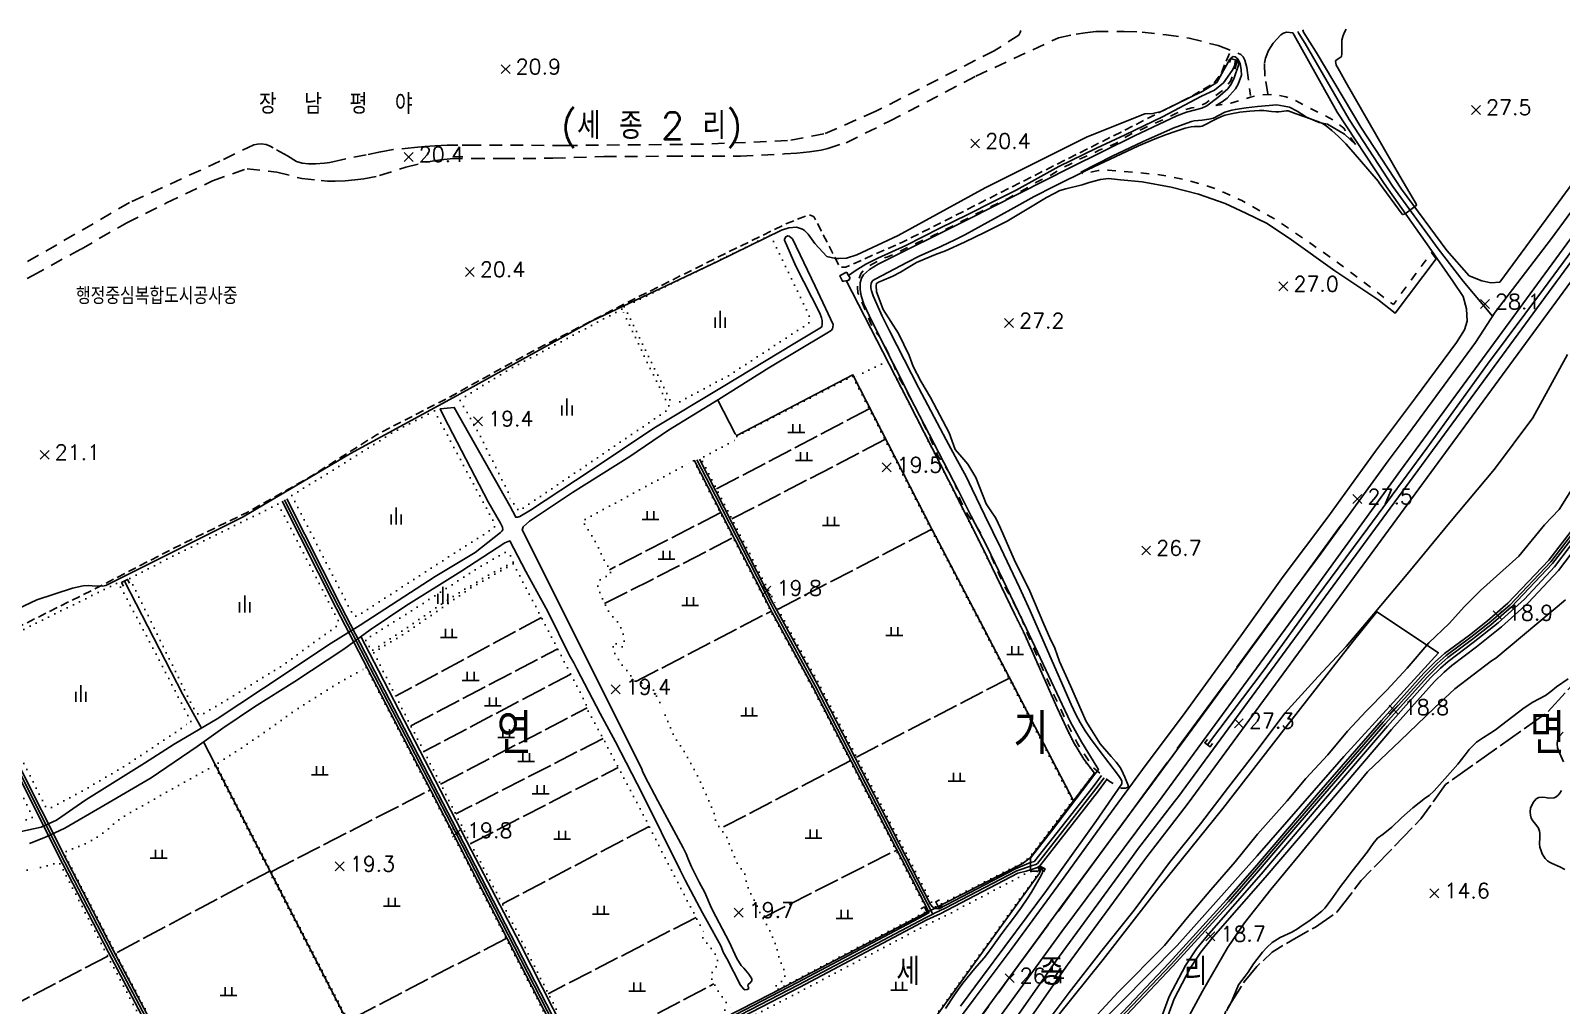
# Model space of a CAD drawing. Header units: millimetres. Extents: x 224638 to 227100, y 430787 to 433573.
# Drawn here: x 225148 to 226058, y 432448 to 433027 of the extents above; entities that cross this region are included whole.
import ezdxf

# ---------------------------------------------------------------- set-up
doc = ezdxf.new("R2010")
doc.units = ezdxf.units.MM
for name, pattern in [('15M2P5', [17.5, 15, -2.5]), ('50M10', [60, 50, -10]), ('5M2P5', [7.5, 5, -2.5]), ('5M5', [10, 5, -5]), ('7P5M5', [12.5, 7.5, -5]), ('AM4', [4, 0, -4])]:
    doc.linetypes.add(name, pattern=pattern)
for name, color, linetype in [('A0013110', 1, 'Continuous'), ('A0013113', 1, 'Continuous'), ('A0013118', 1, 'Continuous'), ('A0013140', 1, '7P5M5'), ('A0023210', 7, 'Continuous'), ('A0023213', 7, 'Continuous'), ('A0033327', 32, 'Continuous'), ('C0052211', 1, 'Continuous'), ('C0052212', 1, 'Continuous'), ('C0052213', 1, 'Continuous'), ('C0052214', 1, '15M2P5'), ('C0076116', 7, 'Continuous'), ('C0523121', 1, '50M10'), ('D0015112', 3, '15M2P5'), ('D0015211', 5, 'Continuous'), ('D0015212', 3, 'Continuous'), ('D0025111', 3, 'AM4'), ('D0025115', 7, '5M2P5'), ('E0022112', 5, 'Continuous'), ('E0032111', 5, 'Continuous'), ('E0052114', 5, 'Continuous'), ('F0017111', 30, 'Continuous'), ('F0017114', 7, 'Continuous'), ('F0017121', 30, 'Continuous'), ('F0027132', 7, 'Continuous'), ('F0027217', 7, 'Continuous'), ('F0037222', 7, 'Continuous'), ('F0037223', 7, '5M5'), ('H0049152', 7, 'Continuous'), ('H0049224', 7, 'Continuous'), ('H0049225', 7, 'Continuous'), ('H0049231', 7, 'Continuous')]:
    doc.layers.add(name, color=color, linetype=linetype)
doc.styles.add('HIST', font='romans.shx', dxfattribs={"bigfont": 'ngsw.shx'})
doc.styles.add('ngsw', font='romans.shx', dxfattribs={"bigfont": 'ngsw.shx'})

# ---------------------------------------------------------------- blocks, each defined once
blk = doc.blocks.new('D0015211')
at = {"layer": 'D0015211'}
for points in [[(-2, -2.5), (-2, 2.5)], [(2, -2.5), (2, 2.5)], [(-5, -2.5), (5, -2.5)]]:
    blk.add_lwpolyline(points, dxfattribs=at)
blk = doc.blocks.new('D0015212')
at = {"layer": 'D0015212'}
for p, q in [((-3.077, -4.058), (-3.077, 1.942)), ((-0.077, -4.058), (-0.077, 5.942)), ((2.923, -4.058), (2.923, 1.942))]:
    blk.add_line(p, q, dxfattribs=at)
blk = doc.blocks.new('F0027217')
at = {"layer": 'F0027217'}
for p, q in [((-2.652, 2.652), (2.652, -2.652)), ((-2.652, -2.652), (2.652, 2.652))]:
    blk.add_line(p, q, dxfattribs=at)

msp = doc.modelspace()

# ---------------------------------------------------------------- linework, layer by layer
at = {"layer": 'A0013110', "flags": 128}
for points in [[(225898.342, 433026.054), (225899.1, 433024.63), (225924.72, 432978.92), (225952.55, 432936.41), (225979.4, 432898.69), (225993.45, 432878.37), (225999.54, 432869.33), (226001.56, 432862.03), (226001.91, 432854.73), (226000.36, 432849.48)], [(225904.291, 433027.739), (225904.655, 433026.454), (225912.201, 433014.54), (225938.694, 432970.035), (225962.938, 432933.137), (225989.911, 432896.586), (226003.197, 432881.628), (226010.681, 432878.584), (226016.074, 432877.504), (226021.277, 432877.741)], [(225542.325, 432771.926), (225586.62, 432685.48), (225588.7, 432681.49), (225612.89, 432637.27), (225681.89, 432503.17), (225679.08, 432501.34), (225603.65, 432461.52), (225482.95, 432399.02), (225479.19, 432400.49), (225401.54, 432551.57), (225332.04, 432685.46), (225299.892, 432749.047)], [(225545.366, 432772.568), (225589.29, 432686.86), (225591.35, 432682.9), (225615.54, 432638.68), (225682.86, 432507.85), (225684.06, 432506.47), (225685.33, 432505.55), (225687.8, 432505.4), (225733.3, 432529.17), (225741.236, 432532.464), (225742.167, 432532.786), (225744.539, 432533.52), (225744.909, 432533.793), (225779.476, 432577.916), (225784.509, 432584.592)], [(225297.205, 432747.73), (225329.37, 432684.09), (225398.87, 432550.2), (225477.93, 432396.37), (225474.02, 432394.23), (225399.92, 432356.3), (225293.41, 432301.08), (225289.85, 432304.59), (225196.65, 432480.79), (225169.3, 432533.61), (225108.549, 432654.219)], [(225106.059, 432652.48), (225166.63, 432532.25), (225193.99, 432479.4), (225287.41, 432302.78), (225286.88, 432299.19), (225283.96, 432296.19), (225101.59, 432201.69), (225087.02, 432194.45), (225012.07, 432338.36), (224963.84, 432431.82), (224928.49, 432501.36), (224900.82, 432554.08), (224896.65, 432562.03), (224895.53, 432564.18), (224910.02, 432571.88), (224913.89, 432573.59), (224961.487, 432598.083)], [(225549.33, 432266.03), (225486.27, 432387.34), (225484.63, 432390.81), (225484.24, 432393.44), (225485.07, 432396.74), (225605.04, 432458.86), (225680.6, 432498.75), (225688.45, 432502.35), (225734.75, 432526.54), (225739.589, 432527.662), (225743.413, 432528.984), (225746.368, 432529.899), (225747.721, 432530.897), (225782.644, 432575.474), (225787.536, 432581.959)]]:
    msp.add_lwpolyline(points, dxfattribs=at)
at = {"layer": 'A0013113', "flags": 128}
for points in [[(226021.277, 432877.741), (226036.798, 432898.781), (226065.362, 432937.629), (226104.169, 432990.544), (226174.159, 433085.167), (226275.93, 433232.68), (226337.29, 433331.02), (226363.049, 433374.465)], [(225148.09, 431995.77), (225194.07, 432006.3), (225229.63, 432016.75), (225273.39, 432032.44), (225306.68, 432046.75), (225375, 432081.03), (225405.39, 432099.24), (225464.75, 432139.84), (225522.61, 432191.28), (225559.37, 432228.91), (225611.71, 432290.42), (225661.93, 432356.21), (225708.1, 432419.42), (225760.81, 432491.8), (225820.5, 432571.87), (225866.73, 432635), (225908.06, 432690.9), (225962.39, 432765.95), (226018.28, 432841.94), (226116.75, 432976.21)], [(226000.36, 432849.48), (225995.54, 432842), (225971.28, 432809.03), (225947.45, 432777.4), (225919.03, 432738.06), (225892.51, 432702.86), (225867.4, 432667.68), (225834.15, 432622.11), (225808.91, 432588.23), (225786.06, 432557.09), (225760.59, 432521.99), (225730.76, 432481.11), (225709.42, 432452.57), (225684.6, 432419.53)]]:
    msp.add_lwpolyline(points, dxfattribs=at)
at = {"layer": 'A0013118', "flags": 128}
for points in [[(225575.169, 432228.097), (225612.044, 432278.31), (225613.976, 432280.885), (225616.562, 432284.168), (225637.384, 432309.746), (225639.772, 432312.779), (225642.1, 432315.861), (225733.22, 432439.94), (225735.466, 432443.09), (225757.249, 432474.327), (225802.862, 432536.46), (225805.963, 432540.584), (225827.981, 432569.048), (225830.305, 432572.141), (226135.128, 432987.222)], [(225741.326, 432439.256), (225761.78, 432468.616), (225764.247, 432472.052), (225809.694, 432533.924), (225811.509, 432536.313), (225833.535, 432564.788), (225836.082, 432568.18), (226115.403, 432948.536)], [(226067.781, 432735.025), (226050.504, 432712.488), (226026.189, 432686.948), (226014.019, 432676.453), (226003.25, 432667.942), (225988.514, 432657.015), (225982.993, 432652.214), (225976.184, 432645.397), (225950.95, 432617.311), (225912.393, 432572.909), (225890.481, 432547.396), (225875.595, 432529.853), (225858.889, 432510.712), (225824.713, 432473.322), (225790.205, 432436.85)], [(226070.257, 432733.324), (226052.787, 432710.535), (226028.26, 432684.773), (226015.929, 432674.139), (226005.074, 432665.559), (225990.394, 432654.675), (225985.041, 432650.019), (225978.362, 432643.333), (225953.199, 432615.325), (225914.663, 432570.948), (225892.763, 432545.448), (225877.869, 432527.896), (225861.126, 432508.714), (225826.91, 432471.279), (225792.399, 432434.803)], [(225817.834, 432434.437), (225824.732, 432453.179), (225834.457, 432471.742), (225841.017, 432481.516), (225848.471, 432490.692), (225879.336, 432526.003), (225916.602, 432569.589), (225954.481, 432613.963), (225980.236, 432642.595), (225986.156, 432648.432), (225990.719, 432652.43), (226005.549, 432663.572), (226020.318, 432675.394), (226035.965, 432689.495), (226053.833, 432708.596), (226072.546, 432733.107)], [(225820.878, 432433.444), (225827.663, 432451.878), (225837.211, 432470.103), (225843.593, 432479.612), (225850.918, 432488.63), (225881.757, 432523.91), (225919.035, 432567.51), (225956.888, 432611.854), (225982.551, 432640.384), (225988.336, 432646.087), (225992.737, 432649.944), (226007.51, 432661.043), (226022.391, 432672.954), (226038.209, 432687.209), (226056.279, 432706.527), (226075.168, 432731.268)]]:
    msp.add_lwpolyline(points, dxfattribs=at)
at = {"layer": 'A0013140'}
for points in [[(225736.444, 433027.416), (225736.124, 433026.217), (225735.354, 433024.574), (225720.675, 433015.371), (225649.955, 432979.18), (225619.355, 432965.904), (225597.749, 432961.918), (225547.773, 432959.84), (225465.534, 432959.041), (225411.826, 432959.325), (225401.649, 432959.294), (225395.336, 432959.168), (225387.91, 432958.924), (225382.032, 432958.471), (225375.893, 432957.871), (225363.169, 432956.621), (225355.754, 432955.258), (225347.237, 432953.536), (225332.482, 432950.531), (225325.461, 432948.995), (225322.384, 432948.497), (225316.978, 432948.2), (225312.857, 432948.135), (225309.037, 432948.56), (225305.813, 432949.53), (225300.398, 432952.85), (225291.759, 432957.74), (225290.066, 432958.715), (225287.671, 432959.652), (225284.782, 432960.029), (225282.602, 432959.912), (225280.286, 432959.526), (225260.144, 432949.667), (225206.385, 432925.075), (225114.543, 432871.967)], [(225123.705, 432868.045), (225148.889, 432881.831), (225177.635, 432897.507), (225204.803, 432913.158), (225228.478, 432924.882), (225255.855, 432938.092), (225276.397, 432945.263), (225294.08, 432943.264), (225308.906, 432939.386), (225320.386, 432938.151), (225324.195, 432937.891), (225328.646, 432937.794), (225334.622, 432938.084), (225340.472, 432938.539), (225345.845, 432939.153), (225355.093, 432941.122), (225370.725, 432946.26), (225383.961, 432949.434), (225391.601, 432950.498), (225397.042, 432951.057), (225410.239, 432951.369), (225427.977, 432951.317), (225458.24, 432951.462), (225488.567, 432952.432), (225527.903, 432952.661), (225569.757, 432952.62), (225595.95, 432954.019), (225603.341, 432954.53), (225610.722, 432955.259), (225617.737, 432956.347), (225621.775, 432957.356), (225632.711, 432960.726), (225658.327, 432973.456), (225709.682, 433000.156), (225758.934, 433023.118), (225769.418, 433025.302), (225774.743, 433026.023), (225781.01, 433026.804), (225797.923, 433026.744), (225808.569, 433026.5), (225822.935, 433024.836), (225836.658, 433022.851), (225853.927, 433018.408), (225867.412, 433013.201), (225868.726, 433011.786), (225869.768, 433009.834), (225870.922, 433005.31), (225873.12, 432988.711)], [(225883.468, 432989.685), (225881.565, 433000.159), (225881.321, 433007.994), (225882.075, 433011.003), (225883.858, 433015.488), (225886.659, 433019.858), (225891.095, 433024.813), (225892.77, 433025.903), (225894.519, 433026.4), (225898.341, 433026.054)]]:
    msp.add_lwpolyline(points, dxfattribs=at)
at = {"layer": 'A0023210', "flags": 128}
for points in [[(225901.316, 433026.897), (225901.877, 433025.542), (225905.65, 433019.585), (225931.707, 432974.478), (225957.744, 432934.774), (225984.655, 432897.638), (225999.564, 432878.398), (226017.055, 432857.693)], [(225684.077, 432502.203), (225614.215, 432637.975), (225590.025, 432682.195), (225587.955, 432686.17), (225554.822, 432750.828), (225543.846, 432772.247)], [(225298.528, 432748.364), (225306.318, 432732.811), (225316.488, 432713.203), (225323.177, 432699.595), (225330.705, 432684.775), (225400.205, 432550.885), (225478.191, 432399.148), (225480.17, 432395.836), (225483.84, 432388.97), (225484.925, 432386.675), (225548.235, 432264.885)], [(225107.302, 432653.348), (225167.965, 432532.93), (225195.32, 432480.095), (225289.145, 432302.711), (225291.169, 432298.25), (225291.175, 432298.236), (225294.98, 432290.02), (225340.245, 432200.75), (225376.81, 432129.64), (225385.621, 432114.123), (225401.016, 432088.245), (225421.019, 432054.295)], [(225786.023, 432583.276), (225781.06, 432576.695), (225746.315, 432532.345), (225745.453, 432531.71), (225742.79, 432530.885), (225734.025, 432527.855), (225691.444, 432505.683), (225685.17, 432502.76), (225684.077, 432502.203), (225679.84, 432500.045), (225604.345, 432460.19), (225484.01, 432397.88), (225480.17, 432395.836), (225476.675, 432393.975), (225474.72, 432392.905), (225400.605, 432354.965), (225291.169, 432298.25), (225103.4, 432200.94)]]:
    msp.add_lwpolyline(points, dxfattribs=at)
at = {"layer": 'A0023213', "flags": 128}
msp.add_lwpolyline([(225708.76, 432435.99), (225745.78, 432486.46), (225760.7, 432506.9), (225803.28, 432564.48), (225814.71, 432580.05), (225850.44, 432628.56), (225900.28, 432696.88), (225913.54, 432714.48), (225954.92, 432771.67), (225966.83, 432787.49), (226006.91, 432841.97), (226018.57, 432860.04), (226052.16, 432903.68), (226108.09, 432979.84)], dxfattribs=at)
at = {"layer": 'A0033327', "flags": 128}
msp.add_lwpolyline([(226069.019, 432734.175), (226051.646, 432711.512), (226027.225, 432685.861), (226014.974, 432675.296), (226004.162, 432666.75), (225989.454, 432655.845), (225984.017, 432651.117), (225977.273, 432644.365), (225952.074, 432616.318), (225913.528, 432571.928), (225891.622, 432546.422), (225876.732, 432528.874), (225860.007, 432509.713), (225825.812, 432472.3), (225791.302, 432435.827)], dxfattribs=at)
at = {"layer": 'C0052211', "flags": 128}
msp.add_lwpolyline([(225948.287, 432681.843), (225934.225, 432664.461), (225894.354, 432613.495), (225856.73, 432564.93), (225818.546, 432517.883), (225785.438, 432475.314), (225748.987, 432429.755)], dxfattribs=at)
at = {"layer": 'C0052212', "flags": 128}
msp.add_lwpolyline([(225948.287, 432681.843), (225984.836, 432657.501), (225960.125, 432630.392), (225928.63, 432595.961), (225877.014, 432536.8), (225829.419, 432483.472), (225779.091, 432432.646), (225765.508, 432418.125), (225748.987, 432429.755)], dxfattribs=at)
at = {"layer": 'C0052213', "flags": 128}
msp.add_lwpolyline([(226060.386, 432689.078), (226019.073, 432654.305), (226016.38, 432652.782), (225994.54, 432636.043), (225982.577, 432624.761), (225962.158, 432605.122), (225942.751, 432586.818), (225902.266, 432537.416), (225885.139, 432516.902), (225869.616, 432497.102), (225859.357, 432482.221), (225844.517, 432456.389), (225831.365, 432432.322), (225818.406, 432401.464), (225808.532, 432366.024), (225794.275, 432338.304)], dxfattribs=at)
at = {"layer": 'C0052214', "flags": 128}
msp.add_lwpolyline([(226623.789, 433541.27), (226653.603, 433526.024), (226652.367, 433523.451), (226639.114, 433517.822), (226641.94, 433516.887), (226641.024, 433516.531), (226640.866, 433515.614), (226641.352, 433514.757), (226648.698, 433508.021), (226632.769, 433479.22), (226622.598, 433462.619), (226603.561, 433427.055), (226594.163, 433411.125), (226583.682, 433397.742), (226552.997, 433371.933), (226524.75, 433331.846), (226495.867, 433246.222), (226464.231, 433184.115), (226451.802, 433134.43), (226438.809, 433066.113), (226386.74, 432988.969), (226348.325, 432858.545), (226316.363, 432801.335), (226314.45, 432800.606), (226312.867, 432800.073), (226311.266, 432799.594), (226309.651, 432799.17), (226308.022, 432798.8), (226306.382, 432798.485), (226304.732, 432798.226), (226303.074, 432798.022), (226301.41, 432797.874), (226299.742, 432797.783), (226298.072, 432797.747), (226296.402, 432797.768), (226294.733, 432797.845), (226293.068, 432797.979), (226291.409, 432798.168), (226289.757, 432798.413), (226288.114, 432798.714), (226286.482, 432799.07), (226284.862, 432799.48), (226274.571, 432802.522), (226265.812, 432804.845), (226256.989, 432806.911), (226248.109, 432808.72), (226245.529, 432809.423), (226242.926, 432810.036), (226240.303, 432810.557), (226237.664, 432810.987), (226235.011, 432811.325), (226232.349, 432811.571), (226229.679, 432811.723), (226227.005, 432811.783), (226224.331, 432811.749), (226221.66, 432811.622), (226218.995, 432811.402), (226216.339, 432811.09), (226213.696, 432810.685), (226211.068, 432810.188), (226208.459, 432809.601), (226205.873, 432808.922), (226203.311, 432808.155), (226200.778, 432807.298), (226198.276, 432806.354), (226195.809, 432805.323), (226193.379, 432804.207), (226190.989, 432803.007), (226188.642, 432801.724), (226186.342, 432800.36), (226184.09, 432798.918), (226181.891, 432797.397), (226179.745, 432795.801), (226177.656, 432794.131), (226175.627, 432792.39), (226173.659, 432790.579), (226171.756, 432788.7), (226169.919, 432786.757), (226168.152, 432784.75), (226166.455, 432782.684), (226164.831, 432780.559), (226163.282, 432778.379), (226161.81, 432776.147), (226160.416, 432773.864), (226141.802, 432737.907), (226120.165, 432704.169), (226118.863, 432701.716), (226117.647, 432699.219), (226116.518, 432696.682), (226115.476, 432694.108), (226114.523, 432691.499), (226113.661, 432688.859), (226112.381, 432684.461), (226111.816, 432682.748), (226111.196, 432681.054), (226110.521, 432679.381), (226109.792, 432677.732), (226109.009, 432676.107), (226108.174, 432674.508), (226107.287, 432672.937), (226106.349, 432671.397), (226105.362, 432669.887), (226104.326, 432668.411), (226103.243, 432666.969), (226102.326, 432665.947), (226101.377, 432664.955), (226100.396, 432663.996), (226099.383, 432663.069), (226098.341, 432662.176), (226097.27, 432661.318), (226096.172, 432660.495), (226095.047, 432659.709), (226093.896, 432658.96), (226092.722, 432658.25), (226091.525, 432657.578), (226090.307, 432656.946), (226089.068, 432656.355), (226087.811, 432655.804), (226085.231, 432654.461), (226082.698, 432653.032), (226080.214, 432651.52), (226077.781, 432649.925), (226075.403, 432648.251), (226073.082, 432646.498), (226070.82, 432644.67), (226068.621, 432642.766), (226049.569, 432622.128), (225988.987, 432579.206), (225974.455, 432558.794), (225938.991, 432522.128), (225924.49, 432503.281), (225911.737, 432494.501), (225900.205, 432488.185), (225885.916, 432479.62), (225876.8, 432470.978), (225869.349, 432462.038), (225858.622, 432444.885), (225849.768, 432420.627), (225844.398, 432401.089), (225840.494, 432369.848), (225831.77, 432349.825), (225819.017, 432328.199), (225794.275, 432338.304)], dxfattribs=at)
at = {"layer": 'C0076116', "flags": 128}
for points in [[(225860.583, 433008.4), (225861.318, 433010.79), (225865.141, 433009.614), (225864.406, 433007.224)], [(225202.811, 432697.057), (225201.673, 432699.283), (225205.235, 432701.104), (225206.373, 432698.878)], [(225850.571, 432603.569), (225849.032, 432601.6), (225845.88, 432604.063), (225847.42, 432606.033)], [(225750.058, 432527.307), (225750.985, 432529.079), (225747.884, 432530.702), (225746.957, 432528.929)], [(225676.934, 432505.368), (225679.185, 432506.457), (225680.927, 432502.857), (225678.677, 432501.768)], [(225688.159, 432510.71), (225685.923, 432509.592), (225687.711, 432506.014), (225689.947, 432507.131)]]:
    msp.add_lwpolyline(points, dxfattribs=at)
at = {"layer": 'C0523121', "flags": 128}
msp.add_lwpolyline([(224642.001, 432012.885), (224668.946, 432008.489), (224700.17, 432006.09), (224738.46, 432002.95), (224795.67, 431998.89), (224840.44, 431995.45), (224885.29, 431992.72), (224919.19, 431990.82), (224954.85, 431989.51), (224993.99, 431989.61), (225022.93, 431990.09), (225049.28, 431991.59), (225076.35, 431993.96), (225116.44, 431999.3), (225159.92, 432007.45), (225194.35, 432015.8), (225227.32, 432025.61), (225255.76, 432035.49), (225284.8, 432046.82), (225315.3, 432060.4), (225350.6, 432078.26), (225388.49, 432099.65), (225420.21, 432119.87), (225447.82, 432139.95), (225472.3, 432159.16), (225493.96, 432177.19), (225523.5, 432205.16), (225551.9, 432234.65), (225565.51, 432249.82), (225576.85, 432262.79), (225609.89, 432302.8), (225641.2, 432344.39), (225684.55, 432402.53), (225728.05, 432462.17), (225769.67, 432518.76), (225815.98, 432582.05), (225856.2, 432636.93), (225893.97, 432688.34), (225927.08, 432733.67)], dxfattribs=at)
at = {"layer": 'D0015112', "flags": 128}
for points in [[(225646.359, 432802.503), (225555.539, 432754.904)], [(225564.676, 432737.069), (225655.723, 432784.225)], [(225557.778, 432740.675), (225491.963, 432706.918)], [(225683.13, 432730.73), (225592.168, 432683.489)], [(225488.986, 432686.816), (225516.563, 432700.708), (225565.318, 432725.961)], [(225451.364, 432678.511), (225364.674, 432631.761)], [(225507.488, 432640.375), (225587.785, 432682.163)], [(225373.668, 432614.156), (225461.072, 432659.797)], [(225468.809, 432644.81), (225381.507, 432598.877)], [(225729.4, 432642.3), (225638.86, 432595.54)], [(225391.464, 432579.461), (225478.634, 432624.834)], [(225488.053, 432606.555), (225400.436, 432561.729)], [(225409.367, 432544.08), (225497.115, 432589.355)], [(225634.997, 432593.218), (225557.792, 432553.044)], [(225290.701, 432527.43), (225385.01, 432575.82)], [(225515.496, 432554.269), (225428.162, 432508.323)], [(225583.006, 432500.057), (225662.327, 432540.1)], [(225289.521, 432527.551), (225198.169, 432478.98)], [(225543.365, 432500.197), (225455.481, 432454.907)], [(225430.424, 432487.714), (225336.426, 432438.858)], [(225193.428, 432477.249), (225102.59, 432429.8)], [(225473.901, 432418.798), (225553.996, 432460.791)]]:
    msp.add_lwpolyline(points, dxfattribs=at)
at = {"layer": 'D0025111', "flags": 128}
for points in [[(225500.683, 432863.117), (225529.146, 432805.074), (225530.051, 432804.742), (225562.885, 432822.357), (225610.022, 432853.17), (225610.85, 432854.239), (225611.213, 432855.606), (225611.076, 432856.614), (225607.645, 432864.267), (225597.084, 432886.097), (225587.919, 432905.095), (225587.339, 432905.616)], [(225499.229, 432861.704), (225432.507, 432826.166), (225402.944, 432807.863), (225413.618, 432789.021), (225432.883, 432750.426), (225432.654, 432749.296), (225438.018, 432741.823), (225475.146, 432766.94), (225526.944, 432802.183), (225527.141, 432803.249), (225527.104, 432804.375), (225515.778, 432827.127)], [(225637.411, 432821.297), (225683.669, 432731.006), (225712.499, 432676.136), (225767.778, 432569.663), (225780.102, 432585.907), (225773.912, 432594.252), (225767.738, 432604.351), (225763.543, 432612.824), (225758.107, 432624.698), (225738.42, 432669.145), (225732.865, 432680.327), (225713.745, 432719.669), (225693.499, 432759.733), (225669.06, 432807.866), (225657.217, 432830.872)], [(225387.716, 432801.328), (225422.973, 432735.436), (225423.582, 432732.519), (225423.384, 432731.852), (225402.126, 432718.351), (225342.133, 432679.517), (225341.024, 432679.211), (225339.761, 432679.208), (225302.902, 432751.021), (225327.819, 432766.312), (225362.739, 432788.35)], [(225206.564, 432701.676), (225245.26, 432623.036), (225246.66, 432621.381), (225248.063, 432620.545), (225249.246, 432620.614), (225270.117, 432633.01), (225297.488, 432650.102), (225329.904, 432673.597), (225330.899, 432675.873), (225317.696, 432701.663), (225294.791, 432745.873), (225270.052, 432733.649), (225231.178, 432714.471)], [(225434.629, 432711.437), (225432.596, 432716.097), (225431.525, 432716.827), (225430.222, 432717.159), (225429.224, 432717.057), (225410.452, 432705.837), (225373.638, 432682.146), (225346.719, 432665.246), (225350.302, 432658.54), (225368.769, 432670.627), (225397.273, 432690.031), (225418.757, 432703.13)], [(225434.654, 432710.415), (225435.325, 432709.305), (225451.364, 432678.511), (225456.679, 432668.307), (225461.072, 432659.797), (225468.809, 432644.81), (225477.516, 432627.943), (225478.489, 432625.375), (225478.634, 432624.834), (225479.088, 432623.142), (225485.595, 432611.22), (225488.053, 432606.555), (225497.115, 432589.355), (225512.771, 432559.64), (225515.496, 432554.269), (225525.595, 432534.361), (225538.609, 432509.304), (225543.365, 432500.197), (225547.695, 432491.907), (225547.955, 432490.744), (225547.363, 432488.983), (225547.269, 432487.822), (225548.111, 432486.041), (225549.966, 432484.692), (225553.406, 432480.277), (225555.248, 432477.466), (225556.286, 432474.261), (225556.213, 432472.341), (225555.401, 432470.799), (225553.263, 432468.516), (225552.711, 432467.076), (225552.487, 432465.342), (225552.68, 432463.032), (225553.996, 432460.791), (225556.766, 432456.074), (225561.509, 432449.358), (225563.113, 432448.681), (225563.689, 432448.112), (225563.871, 432446.927), (225563.423, 432446.229), (225562.459, 432445.883), (225560.189, 432444.93), (225559.719, 432444.236), (225559.611, 432443.197), (225559.827, 432442.261), (225559.892, 432440.989), (225484.974, 432402.8), (225482.993, 432402.824), (225482.387, 432402.863), (225481.973, 432403.162), (225473.901, 432418.798), (225465.004, 432436.03), (225455.481, 432454.907), (225437.219, 432491.108), (225428.162, 432508.323), (225409.826, 432543.172), (225409.367, 432544.08), (225400.436, 432561.729), (225391.464, 432579.461), (225391.2, 432579.983), (225381.507, 432598.877), (225373.668, 432614.156), (225366.368, 432628.386), (225364.674, 432631.761), (225351.648, 432657.715), (225371.619, 432669.917), (225408.181, 432695.35)], [(225242.897, 432616.661), (225224.305, 432652.675), (225199.751, 432699.243), (225148.44, 432673.897), (225111.765, 432654.97), (225156.752, 432565.55), (225158.177, 432565.324), (225159.798, 432565.427), (225179.149, 432575.765), (225204.978, 432591.054), (225231.368, 432608.574)], [(225004.702, 432604.845), (224990.164, 432600.242), (224989.238, 432599.275), (224989.278, 432598.114), (224996.802, 432591.701), (225012.214, 432579.939), (225032.253, 432568.198), (225050.818, 432561.424), (225067.234, 432557.903), (225081.545, 432557.608), (225094.185, 432557.378), (225117.808, 432557.347), (225133.353, 432557.327), (225139.232, 432557.444), (225143.333, 432557.853), (225146.306, 432558.505), (225148.546, 432559.534), (225148.444, 432560.526), (225138.884, 432580.627), (225103.405, 432651.032), (225031.971, 432616.023)], [(225257.059, 432590.568), (225206.364, 432562.321), (225197.861, 432556.698), (225193.878, 432552.862), (225185.586, 432546.751), (225176.682, 432542.414), (225167.158, 432538.966), (225169.74, 432533.84), (225197.09, 432481.02), (225198.169, 432478.98), (225244.8, 432390.84), (225290.26, 432304.89), (225292.01, 432303.16), (225352.28, 432334.57), (225381.59, 432349.65), (225336.3, 432436.93), (225335.418, 432438.639), (225289.521, 432527.551), (225287.57, 432531.33)], [(225102.59, 432429.8), (225121.36, 432393.89), (225148.511, 432341.25), (225194.39, 432252.3), (225286.69, 432300.39), (225286.79, 432300.75), (225240.088, 432389.039), (225193.428, 432477.249), (225192.66, 432478.7), (225165.29, 432531.57), (225164.603, 432532.877), (225149.464, 432528.872), (225130.222, 432526.418), (225100.655, 432524.305), (225072.935, 432523.783), (225053.542, 432523.791), (225056.87, 432517.27)], [(225491.439, 432397.226), (225577.744, 432441.915), (225606.2, 432456.65), (225681.85, 432496.58), (225685.79, 432498.49), (225689.18, 432499.92), (225735.95, 432524.35), (225741.52, 432527.58), (225746.37, 432527.53), (225747.24, 432526.88), (225680.42, 432434.37), (225622.319, 432356.042), (225620.7, 432353.86), (225557.724, 432275.282), (225552.122, 432270.461), (225551.699, 432270.461), (225551.185, 432271.121), (225533.308, 432305.664), (225532.717, 432306.781), (225487.235, 432392.755), (225487.212, 432393.262), (225487.664, 432393.968)]]:
    msp.add_lwpolyline(points, close=True, dxfattribs=at)
for points in [[(225567.56, 432786.152), (225636.37, 432822), (225646.359, 432802.503), (225655.723, 432784.225), (225683.13, 432730.73), (225710.78, 432678.14), (225729.4, 432642.3), (225767.17, 432569.53), (225741.77, 432536.03), (225737.07, 432532.51), (225685.29, 432506.28), (225684.36, 432507.18), (225684.22, 432507.39), (225638.86, 432595.54), (225616.42, 432639.15), (225592.23, 432683.37), (225592.168, 432683.489), (225590.17, 432687.31), (225564.676, 432737.069), (225555.539, 432754.904), (225546.257, 432773.019), (225567.01, 432784.2), (225567.52, 432784.93), (225567.56, 432786.152)], [(225541.882, 432771.693), (225557.778, 432740.675), (225565.318, 432725.961), (225586.18, 432685.25), (225587.785, 432682.163), (225588.26, 432681.25), (225612.45, 432637.04), (225634.997, 432593.218), (225662.327, 432540.1), (225680.88, 432504.04), (225591.26, 432457.043), (225590.771, 432457.311), (225590.247, 432458.341), (225590.507, 432458.837), (225591.169, 432459.781), (225592.305, 432460.725), (225594.029, 432462.078), (225595.653, 432463.444), (225596.419, 432464.731), (225595.736, 432466.834), (225595.821, 432468.494), (225593.085, 432475.027), (225591.876, 432480.307), (225590.528, 432484.328), (225588.066, 432490.328), (225586.371, 432494.073), (225583.006, 432500.057), (225580.611, 432504.317), (225580.009, 432506.32), (225574.941, 432516.17), (225573.745, 432519.201), (225572.941, 432522.524), (225572.405, 432525.992), (225571.673, 432527.345), (225568.296, 432531.401), (225563.774, 432542.039), (225562.581, 432545.354), (225561.151, 432548.929), (225557.792, 432553.044), (225557.545, 432553.347), (225556.206, 432555.407), (225554.891, 432558.263), (225554.514, 432560.619), (225553.898, 432563.39), (225552.674, 432565.664), (225550.783, 432569.977), (225549.132, 432573.868), (225546.824, 432578.673), (225544.166, 432584.759), (225535.684, 432599.689), (225530.083, 432608.099), (225526.297, 432617.187), (225523.656, 432624.445), (225521.358, 432628.777), (225519.85, 432631.768), (225517.888, 432635.413), (225516.022, 432637.097), (225513.534, 432638.533), (225511.965, 432639.202), (225507.729, 432640.115), (225507.488, 432640.375), (225505.788, 432642.211), (225503.342, 432645.651), (225500.558, 432648.865), (225498.313, 432651.611), (225495.22, 432656.763), (225494.254, 432659.345), (225493.936, 432661.258), (225493.996, 432663.009), (225494.542, 432663.493), (225495.592, 432662.941), (225497.943, 432661.276), (225499.668, 432660.97), (225500.556, 432662.597), (225500.559, 432666.6), (225499.35, 432670.636), (225496.992, 432675.505), (225493.865, 432678.873), (225490.586, 432683.214), (225488.986, 432686.816), (225488.003, 432689.03), (225486.027, 432693.807), (225484.793, 432697.349), (225485.837, 432700.458), (225489.4, 432702.719), (225492.58, 432704.125), (225492.312, 432706.308), (225491.963, 432706.918), (225488.519, 432712.937), (225484.132, 432722.508), (225478.014, 432732.426), (225475.705, 432735.913), (225541.882, 432771.693)], [(225347.162, 432648.722), (225385.01, 432575.82), (225398.43, 432549.97), (225430.424, 432487.714), (225458.232, 432433.606), (225467.241, 432416.076), (225476.33, 432398.39), (225382.48, 432350.11), (225373.52, 432367.376), (225364.033, 432385.658), (225336.426, 432438.858), (225336.3, 432439.1), (225290.701, 432527.43), (225288.45, 432531.79), (225257.904, 432591.111), (225277.281, 432603.742), (225304.875, 432623.2), (225329.171, 432638.647), (225347.162, 432648.722)]]:
    msp.add_lwpolyline(points, dxfattribs=at)
at = {"layer": 'D0025115', "flags": 128}
msp.add_lwpolyline([(224926.136, 432689.906), (224930.359, 432689.853), (224932.595, 432689.324), (224934.246, 432688.151), (224949.832, 432673.017), (224965.619, 432653.854), (224989.106, 432618.759), (224989.242, 432617.729), (224989.244, 432617.329), (224970.523, 432606.908), (224970.022, 432606.393), (224970.224, 432605.463), (224970.694, 432604.369), (224972.772, 432603.844), (224975.276, 432604.352), (224986.767, 432608.842), (224991.048, 432606.502), (224993.129, 432605.88), (224994.751, 432605.919), (224997.775, 432606.197), (225011.827, 432612.109), (225056.539, 432631.252), (225089.421, 432647.354), (225131.401, 432668.393), (225188.596, 432696.955), (225238.045, 432722.359), (225275.909, 432740.68), (225313.88, 432762.11), (225353.249, 432787.084), (225397.12, 432809.688), (225442.912, 432835.062), (225501.737, 432865.376), (225557.139, 432893.041), (225596.367, 432912.224), (225609.847, 432917.701), (225611.126, 432917.704), (225612.72, 432917.067), (225613.65, 432916.503), (225628.683, 432886.996), (225629.824, 432886.739), (225631.394, 432886.643), (225632.334, 432886.714), (225666.544, 432901.783), (225722.74, 432930.206), (225796.118, 432967.068), (225837.745, 432988.177), (225851.218, 432995.949), (225855.841, 433002.087), (225858.269, 433008.432), (225861.287, 433015.566)], dxfattribs=at)
at = {"layer": 'E0022112', "flags": 128}
for points in [[(225634.049, 432881.822), (225637.938, 432884.458), (225644.372, 432888.482), (225651.453, 432892.155), (225668.029, 432899.676), (225688.36, 432910.003), (225704.903, 432918.011), (225720.156, 432925.833), (225733.709, 432932.511), (225746.585, 432939.596), (225759.037, 432946.587), (225781.493, 432957.408), (225798.581, 432965.293), (225820.684, 432976.024), (225843.861, 432988.317), (225851.729, 432991.864), (225856.982, 432996.23), (225862.256, 433003.538), (225863.494, 433006.262), (225864.193, 433009.905)], [(226079.626, 432917.496), (226047.313, 432873.639), (226014.121, 432829.017), (225977.865, 432779.191), (225942.933, 432731.562), (225912.171, 432690.095), (225881.744, 432648.26), (225847.456, 432602.831)], [(224717.488, 432033.469), (224761.37, 432031.27), (224769.27, 432032.85), (224779.68, 432037.55), (224906.82, 432103.61), (225081.99, 432193), (225193.29, 432251.16), (225352.51, 432334.13), (225474.95, 432397.13), (225587.94, 432454.73), (225680.02, 432503.05), (225737.34, 432532.08), (225742.12, 432535.68), (225780.227, 432585.906), (225773.995, 432594.308), (225767.826, 432604.399), (225763.633, 432612.867), (225758.198, 432624.739), (225738.511, 432669.188), (225732.955, 432680.371), (225713.835, 432719.713), (225693.588, 432759.778), (225669.149, 432807.912), (225632.703, 432878.711)], [(225767.76, 432569.48), (225712.41, 432676.09), (225683.58, 432730.96), (225636.59, 432822.68), (225567.58, 432786.73), (225566.68, 432787.65), (225556.309, 432807.776)], [(225203.454, 432700.193), (225238.165, 432632.769), (225249.215, 432612.729)], [(225551.731, 432267.205), (225514.276, 432338.893), (225486.621, 432391.608), (225471.442, 432420.054), (225438.711, 432484.482), (225409.704, 432540.107), (225354.484, 432646.997), (225344.003, 432667.19)], [(225250.421, 432604.559), (225288.01, 432531.56), (225336.74, 432437.16), (225386.87, 432340.56), (225466.97, 432184.46), (225467.9, 432183.2), (225469.91, 432184.83), (225515.17, 432225.99), (225553.43, 432269.12), (225621.1, 432353.56), (225680.82, 432434.08), (225747.68, 432526.61), (225748.862, 432530.19)]]:
    msp.add_lwpolyline(points, dxfattribs=at)
at = {"layer": 'E0032111', "flags": 128}
msp.add_lwpolyline([(225140.188, 432550.821), (225153.839, 432553.893), (225162.948, 432558.05), (225180.469, 432570.074), (225215.321, 432591.823), (225233.004, 432603.237), (225258.544, 432618.19), (225299.524, 432645.492), (225324.845, 432662.246), (225343.57, 432673.975), (225388.127, 432702.795), (225411.893, 432717.185), (225427.007, 432729.027), (225427.874, 432729.742), (225428.444, 432730.644), (225428.313, 432732.18), (225427.013, 432734.643), (225419.745, 432747.19), (225411.848, 432762.484), (225393.32, 432797.951), (225391.249, 432802.601), (225399.514, 432803.333), (225432.691, 432744.956), (225436.154, 432738.053), (225437.367, 432738.123), (225438.621, 432738.521), (225444.937, 432742.316), (225480.306, 432765.61), (225518.17, 432790.953), (225558.498, 432815.267), (225602.049, 432841.459), (225617.917, 432851.034), (225618.246, 432851.744), (225618.355, 432852.539), (225618.394, 432854.199), (225618.258, 432855.081), (225617.922, 432856.517), (225617.002, 432859.447), (225602.771, 432887.368), (225596.01, 432902.712), (225595.941, 432903.39), (225596.73, 432904.828), (225597.897, 432905.317), (225598.691, 432905.144), (225600.65, 432903.536), (225614.285, 432875.47), (225624.824, 432852.614), (225624.786, 432851.057), (225624.479, 432850.152), (225623.754, 432849.116), (225621.073, 432847.459), (225586.592, 432826.845), (225556.689, 432808.008), (225527.022, 432789.852), (225503.98, 432774.258), (225469.772, 432752.776), (225444.293, 432735.816), (225440.575, 432732.424), (225439.92, 432730.545), (225510.945, 432588.963), (225511.558, 432587.145), (225512.909, 432584.094), (225520.667, 432569.479), (225535.779, 432541.553), (225537.545, 432538.024), (225538.808, 432534.558), (225540.606, 432530.369), (225545.291, 432521.126), (225548.563, 432514.955), (225552.566, 432505.697), (225555.205, 432500.778), (225563.078, 432485.634), (225567.52, 432475.886), (225570.239, 432471.751), (225571.704, 432470.172), (225574.773, 432466.599), (225575.618, 432465.254), (225576.478, 432463.715), (225576.541, 432462.545), (225575.62, 432461.328), (225574.425, 432460.438), (225574.143, 432459.335), (225574.558, 432458.894), (225574.553, 432457.757), (225573.836, 432457.296), (225572.345, 432457.288), (225571.51, 432457.784), (225569.715, 432459.881), (225561.677, 432475.768), (225559.703, 432479.204), (225558.054, 432483.425), (225549.928, 432498.066), (225547.172, 432502.965), (225536.951, 432522.355), (225533.92, 432528.242), (225511.407, 432573.553), (225495.346, 432604.658), (225486.239, 432621.45), (225472.491, 432647.903), (225470.744, 432651.589), (225468.137, 432655.863), (225455.266, 432682.046), (225442.179, 432705.903), (225432.598, 432724.059), (225429.711, 432722.852), (225403.493, 432705.812), (225370.712, 432685.343), (225349.477, 432671.196), (225333.87, 432659.773), (225304.642, 432640.401), (225280.672, 432625.436), (225261.936, 432612.806), (225246.728, 432601.913), (225219.372, 432583.269), (225191.102, 432566.759), (225167.948, 432553.21), (225156.408, 432547.849), (225146.979, 432544.237)], dxfattribs=at)
at = {"layer": 'E0052114', "flags": 128}
msp.add_lwpolyline([(225634.053, 432881.822), (225633.059, 432883.487), (225632.515, 432883.641), (225629.045, 432881.793), (225628.929, 432881.506), (225630.41, 432878.402), (225631.101, 432878.397), (225633.517, 432878.87), (225634.467, 432879.232), (225634.876, 432880.207), (225634.749, 432880.628)], close=True, dxfattribs=at)
at = {"layer": 'F0017111', "flags": 128}
for points, elevation in [([(225779.758, 432439.949), (225794.33, 432455.816), (225821.854, 432483.565), (225835.469, 432500.008), (225849.571, 432516.623), (225863.964, 432533.187), (225877.346, 432549.724), (225894.905, 432569.605), (225905.99, 432582.74), (225919.083, 432596.853), (225930.821, 432610.992), (225941.847, 432622.845), (225954.257, 432635.35), (225966.301, 432648.469), (225979.153, 432663.399), (225991.295, 432674.978), (226000.407, 432685.024), (226009.966, 432694.541), (226032.61, 432714.933), (226047.889, 432733.621), (226056.73, 432742.606), (226069.364, 432762.899)], 20), ([(225858.906, 432444.663), (225861.568, 432449.624), (225863.191, 432453.427), (225865.957, 432460.266), (225869.951, 432465.282), (225871.773, 432467.709), (225874.9, 432472.693), (225880.221, 432479.487), (225882.734, 432482.33), (225885.931, 432485.284), (225890.677, 432488.256), (225897.767, 432491.472), (225901.068, 432493.517), (225903.764, 432495.451), (225907.791, 432498.049), (225910.982, 432500.385), (225915.429, 432503.989), (225917.252, 432505.783), (225921.136, 432510.681), (225926.623, 432518.524), (225929.345, 432522.233), (225933.476, 432527.642), (225942.464, 432538.999), (225945.991, 432544.246), (225948.561, 432547.315), (225951.927, 432549.666), (225957.079, 432553.817), (225962.817, 432559.418), (225969.575, 432565.341), (225977.205, 432571.31), (225979.327, 432572.667), (225982.313, 432575.534), (225993.461, 432587.914), (225996.365, 432591.311), (226000.794, 432596.917), (226003.081, 432600.058), (226007.461, 432604.375), (226011.647, 432607.251), (226015.486, 432609.457), (226018.866, 432611.822), (226022.434, 432614.492), (226032.448, 432622.292), (226034.992, 432624.168), (226040.581, 432627.978), (226048.535, 432632.171), (226051.791, 432634.543), (226055.17, 432637.345), (226062.017, 432642.06)], 15), ([(226059.181, 432592.676), (226056.889, 432597.965), (226055.737, 432600.994), (226055.554, 432603.384), (226055.627, 432605.134), (226056.203, 432606.725), (226056.931, 432607.901), (226059.066, 432610.423)], 15), ([(226059.961, 432528.647), (226057.073, 432530.278), (226052.401, 432532.303), (226050.879, 432533.038), (226049.644, 432533.909), (226048.375, 432535.238), (226047.442, 432536.433), (226046.587, 432537.949), (226045.874, 432539.836), (226045.215, 432541.981), (226044.971, 432543.927), (226045.171, 432547.787), (226045.145, 432550.043), (226044.989, 432551.53), (226044.418, 432553.29), (226043.455, 432554.762), (226040.913, 432557.558), (226040.022, 432559.27), (226039.582, 432560.921), (226039.411, 432562.972), (226039.643, 432565.185), (226041.165, 432568.509), (226042.929, 432570.674), (226044.484, 432571.546), (226046.707, 432571.718), (226048.53, 432571.58), (226050.586, 432571.18), (226053.645, 432571.259), (226054.877, 432571.927), (226056.149, 432572.93), (226057.14, 432574.107), (226058.053, 432575.728)], 15)]:
    msp.add_lwpolyline(points, dxfattribs=dict(at, elevation=elevation))
at = {"layer": 'F0017114', "elevation": 25, "flags": 128}
for points in [[(225929.925, 433028.102), (225928.861, 433026.061), (225927.995, 433023.79), (225927.485, 433021.728), (225927.308, 433019.788), (225927.397, 433013.27), (225927.304, 433012.125), (225927.026, 433011.729), (225925.257, 433010.485), (225923.93, 433009.485), (225923.718, 433009.016), (225923.742, 433008.162), (225924.121, 433006.861), (225924.943, 433005.113), (225929.951, 432996.294), (225961.99, 432940.718), (225971.772, 432923.902), (225971.695, 432923.357), (225965.079, 432918.457), (225963.756, 432917.99), (225963.211, 432918.146), (225949.658, 432936.951), (225948.97, 432937.759), (225934.236, 432955.087), (225929.731, 432960.01), (225925.378, 432964.347), (225921.404, 432967.955), (225918.094, 432970.642), (225915.839, 432972.175), (225914.217, 432972.954), (225908.811, 432974.855), (225900.184, 432977.874), (225895.444, 432979.579), (225894.4, 432979.662), (225889.899, 432979.119), (225888.074, 432979.004), (225885.562, 432979.299), (225881.058, 432979.886), (225878.29, 432979.884), (225872.69, 432979.483), (225866.806, 432978.801), (225861.611, 432977.941), (225857.975, 432977.126), (225855.781, 432976.375), (225852.847, 432974.981), (225844.281, 432970.557), (225843.301, 432970.248), (225841.752, 432970.331), (225839.77, 432970.421), (225837.869, 432970.161), (225834.23, 432969.28), (225828.841, 432967.659), (225822.545, 432965.47), (225816.409, 432963.065), (225806.523, 432958.78), (225792.545, 432952.388), (225776.541, 432944.753), (225756.153, 432934.649), (225744.493, 432928.66), (225730.586, 432921.032), (225703.293, 432905.938), (225697.662, 432903.087), (225688.837, 432899.047), (225675.946, 432893.214), (225669.137, 432889.756), (225649.897, 432879.642), (225648.524, 432878.743), (225647.901, 432878.039), (225647.485, 432877.093), (225647.297, 432875.89), (225647.37, 432874.392), (225647.735, 432872.67), (225648.762, 432869.646), (225650.83, 432864.642), (225654.05, 432857.624), (225658.419, 432848.834), (225675.923, 432814.876), (225692.017, 432784.13), (225698.784, 432771.704), (225703.939, 432762.233), (225707.576, 432754.735), (225715.041, 432739.161), (225724.669, 432719.626), (225735.711, 432696.34), (225742.12, 432682.399), (225752.399, 432658.901), (225766.478, 432626.711), (225769.289, 432620.783), (225771.78, 432616.152), (225774.769, 432611.173), (225777.856, 432606.573), (225783.096, 432599.599), (225794.59, 432584.521), (225796.075, 432582.265), (225796.513, 432581.21), (225796.615, 432580.158), (225796.601, 432579.55), (225781.012, 432557.246), (225760.774, 432528.762), (225751.679, 432516.219), (225740.291, 432500.848), (225713.635, 432465.07), (225700.668, 432447.449)], [(226061.565, 432834.815), (226041.01, 432797.182), (226018.141, 432766.649), (225991.413, 432734.862), (225967.31, 432705.507), (225946.516, 432680.708), (225929.972, 432661.267), (225913.261, 432643.467), (225893.546, 432621.623), (225877.74, 432600.448), (225860.058, 432577.713), (225843.442, 432555.932), (225824.855, 432532.815), (225803.829, 432504.463), (225784.022, 432479.686), (225765.337, 432455.562), (225749.125, 432434.162)]]:
    msp.add_lwpolyline(points, dxfattribs=at)
at = {"layer": 'F0017121', "elevation": 20, "flags": 128}
msp.add_lwpolyline([(225123.925, 432676.137), (225151.283, 432688.925), (225172.561, 432695.909), (225178.825, 432697.273), (225181.978, 432697.55), (225184.22, 432697.332), (225190.301, 432697.172), (225192.338, 432697.6), (225204.264, 432703.44), (225274.038, 432738.361), (225337.804, 432775.953), (225401.278, 432810.518), (225481.104, 432854.596), (225556.074, 432890.177), (225594.21, 432908.799), (225598.574, 432910.129), (225603.044, 432910.538), (225606.713, 432909.282), (225607.933, 432908.52), (225610.027, 432906.396), (225614.084, 432900.8), (225621.219, 432892.985), (225626.261, 432891.956), (225628.181, 432891.918), (225632.868, 432892.068), (225638.886, 432894.077), (225663.512, 432905.597), (225715.374, 432933.83), (225775.959, 432964.268), (225810.288, 432977.909), (225814.96, 432978.102), (225819.991, 432979.285), (225844.827, 432991.286), (225853.152, 432996.494), (225860.865, 433010.297), (225861.532, 433011.236), (225862.735, 433011.862), (225863.871, 433011.819), (225864.81, 433011.104), (225865.709, 433010.035), (225866.014, 433008.135), (225865.879, 433006.839), (225863.398, 432999.322), (225861.661, 432995.423), (225859.514, 432992.789), (225853.567, 432987.488), (225847.165, 432982.677), (225844.099, 432981.136), (225835.052, 432978.861), (225829.279, 432976.6), (225804.195, 432964.806), (225765.975, 432946.049), (225704.52, 432914.814), (225651.568, 432888.472), (225646.432, 432885.318), (225643.023, 432882.25), (225641.744, 432880.255), (225641.015, 432877.379), (225640.896, 432873.542), (225641.516, 432869.622), (225643.152, 432864.677), (225647.817, 432854.606), (225673.253, 432804.35), (225699.432, 432753.703), (225707.02, 432738.643), (225716.235, 432720.94), (225739.889, 432671.757), (225766.132, 432616.247), (225772.496, 432604.556), (225781.67, 432589.667), (225782.593, 432588.094), (225780.569, 432585.336), (225754.782, 432551.52), (225742.563, 432536.044), (225742.243, 432535.341), (225742.307, 432527.922), (225742.691, 432527.73), (225744.162, 432527.667), (225746.593, 432527.73), (225746.913, 432527.922), (225747.937, 432529.329), (225748.448, 432529.777), (225748.832, 432529.777), (225749.216, 432529.521), (225749.472, 432529.201), (225749.408, 432528.114), (225749.408, 432526.963), (225748.534, 432525.218), (225742.762, 432515.34), (225740.207, 432511.251), (225736.915, 432506.308), (225733.348, 432501.39), (225725.264, 432490.684), (225717.288, 432479.675), (225714.657, 432476.27), (225708.942, 432469.646), (225702.066, 432461.157), (225699.391, 432457.621), (225697.071, 432454.258), (225691.72, 432446.081)], dxfattribs=at)
at = {"layer": 'F0037222', "flags": 128}
for points in [[(225865.61, 433010.571), (225866.942, 433007.794), (225867.565, 433004.102), (225867.753, 433000.775), (225865.661, 432995.472), (225864.258, 432992.804), (225859.158, 432987.248), (225856.292, 432985.021), (225854.419, 432983.916), (225853.255, 432983.304), (225852.555, 432982.766)], [(225935.436, 432959.674), (225928.899, 432965.803), (225918.924, 432971.72), (225915.774, 432972.353), (225913.893, 432972.711), (225912.865, 432973.071), (225906.337, 432975.825), (225900.891, 432979.493), (225896.324, 432981.853), (225893.139, 432982.425), (225888.7, 432983.307), (225877.342, 432982.193), (225870.605, 432981.413), (225866.645, 432980.855), (225864.14, 432980.514), (225861.978, 432980.08), (225857.789, 432978.778), (225851.116, 432975.336), (225848.378, 432974.72), (225844.309, 432974.004), (225839.575, 432973.683), (225838.06, 432973.286), (225835.251, 432972.4), (225827.012, 432969.437), (225808.881, 432961.262), (225790.854, 432952.781), (225772.146, 432943.19)], [(225983.489, 432891.743), (225959.14, 432859.471), (225948.823, 432867.452), (225923.311, 432884.583), (225897.504, 432903.028), (225882.954, 432912.745), (225870.223, 432918.847), (225858.074, 432924.543), (225842.115, 432930.075), (225825.831, 432934.286), (225808.722, 432937.43), (225795.863, 432938.678), (225788.566, 432939.527), (225783.862, 432938.82), (225777.134, 432937.016), (225772.9, 432935.609), (225763.205, 432933.329), (225759.718, 432932.364), (225756.328, 432930.552), (225751.783, 432928.184), (225740.346, 432921.148), (225728.316, 432914.16), (225715.367, 432907.607), (225703.008, 432901.608), (225691.715, 432896.476), (225685.777, 432894.24), (225679.525, 432891.605), (225674.5, 432889.586), (225669.56, 432886.562), (225664.966, 432883.681), (225660.381, 432881.353), (225653.839, 432878.606), (225651.775, 432877.781), (225650.658, 432877.118), (225650.368, 432875.839), (225650.668, 432872.154), (225654.673, 432861.635), (225663.81, 432847.346), (225670.08, 432834.278), (225672.482, 432827.769), (225677.007, 432818.917), (225682.848, 432809.213), (225693.843, 432788.276), (225697.519, 432778.385), (225701.352, 432773.825), (225704.955, 432769.639), (225709.773, 432761.717), (225715.811, 432746.156), (225718.599, 432741.803), (225721.535, 432737.59), (225724.491, 432731.665), (225732.512, 432712.903), (225741.834, 432694.092), (225750.24, 432674.476), (225753.738, 432666.513), (225756.65, 432660.251), (225759.475, 432652.319), (225766.048, 432637.91), (225772.362, 432623.422), (225775.405, 432616.685), (225778.663, 432611.372), (225783.687, 432603.5), (225790.235, 432595.824), (225793.211, 432592.612), (225795.844, 432589.24), (225797.429, 432585.872), (225798.405, 432583.686), (225800.216, 432579.293), (225800.464, 432577.862)]]:
    msp.add_lwpolyline(points, dxfattribs=at)
at = {"layer": 'F0037223', "flags": 128}
for points in [[(225800.464, 432577.862), (225800.03, 432577.438), (225798.689, 432577.151), (225796.324, 432577.142), (225795.348, 432577.315), (225793.403, 432578.426), (225789.66, 432580.909), (225788.065, 432582.056), (225779.836, 432589.006), (225770.149, 432603.539), (225764.045, 432615.778), (225759.106, 432626.543), (225755.845, 432633.199), (225753.898, 432637.967), (225751.273, 432643.579), (225747.274, 432653.088), (225740.257, 432669.185), (225738.407, 432673.829), (225736.76, 432678.629), (225731.482, 432688.679), (225728.865, 432693.48), (225726.601, 432697.433), (225724.293, 432702.728), (225721.787, 432707.992), (225719.494, 432713.545), (225717.237, 432718.712), (225714.92, 432723.383), (225712.532, 432728.742), (225710.49, 432732.086), (225707.718, 432735.602), (225705.226, 432739.382), (225702.778, 432743.498), (225700.38, 432748.514), (225698.479, 432754.587), (225697.334, 432758.092), (225695.203, 432762.331), (225692.182, 432767.531), (225689.875, 432770.501), (225687.376, 432774.291), (225684.976, 432779.496), (225682.799, 432784.696), (225680.59, 432789.463), (225677.7, 432795.563), (225675.345, 432799.947), (225673.475, 432803.934), (225670.565, 432809.451), (225668.329, 432813.544), (225662.553, 432823.775), (225660.781, 432828.803), (225658.324, 432834.21), (225655.738, 432839.577), (225652.362, 432845.45), (225649.785, 432848.796), (225647.438, 432852.738), (225643.407, 432862.817), (225641.383, 432867.144), (225639.656, 432871.566), (225639.301, 432874.892), (225639.365, 432876.807), (225640.206, 432880.072), (225641.637, 432883.104), (225643.579, 432885.405), (225646.26, 432887.527), (225653.804, 432891.651), (225657.359, 432892.928), (225661.774, 432894.632), (225671.035, 432899.471), (225684.291, 432905.51), (225690.988, 432908.668), (225698.382, 432912.487), (225708.734, 432917.726), (225713.699, 432920.143), (225717.9, 432922.307), (225723.503, 432925.042), (225729.031, 432927.633), (225732.997, 432929.925), (225737.02, 432932.158), (225741.983, 432934.826), (225745.517, 432936.986), (225750.969, 432939.697), (225754.876, 432941.751), (225760.994, 432945.602), (225766.197, 432948.126), (225771.2, 432950.782), (225776.783, 432953.161), (225783.068, 432956.19), (225793.139, 432960.352), (225797.749, 432963.585), (225802.735, 432966.232), (225808.166, 432968.548), (225813.052, 432970.857), (225818.272, 432973.125), (225823.324, 432975.444), (225829.048, 432978.196), (225834.262, 432980.319), (225838.24, 432981.486), (225842.069, 432982.037), (225846.472, 432984.236), (225851.059, 432987.75), (225854.929, 432990.575), (225858.564, 432993.521), (225861.155, 432997.281), (225863.392, 433002.856), (225865.612, 433010.571)], [(225935.436, 432959.674), (225928.534, 432969.344), (225922.74, 432973.875), (225915.418, 432977.768), (225906.959, 432981.936), (225899.565, 432985.946), (225894.133, 432988.001), (225887.551, 432989.505), (225880.498, 432989.146), (225875.847, 432988.52), (225873.092, 432987.746), (225861.294, 432984.156), (225852.555, 432982.766)], [(225983.489, 432891.743), (225980.791, 432895.49), (225958.046, 432864.58), (225924.607, 432889.754), (225904.449, 432903.941), (225887.54, 432915.346), (225867.962, 432926.321), (225852.084, 432933.464), (225836.292, 432938.271), (225818.896, 432941.683), (225803.646, 432943.117), (225788.48, 432944.423), (225782.437, 432944.096), (225773.62, 432942.224), (225772.146, 432943.19)]]:
    msp.add_lwpolyline(points, dxfattribs=at)

# ---------------------------------------------------------------- block references
at = {"layer": 'D0015211'}
for p in [(225602.987, 432790.952), (225607.528, 432774.359), (225516.242, 432739.268), (225623.593, 432735.754), (225525.822, 432715.592), (225539.864, 432688.117), (225396.361, 432669.177), (225661.298, 432670.248), (225733.102, 432658.989), (225409.291, 432643.612), (225422.473, 432628.547), (225574.955, 432622.522), (225430.437, 432609.671), (225442.265, 432595.346), (225319.549, 432587.543), (225698.37, 432583.76), (225450.938, 432576.257), (225463.743, 432549.21), (225613.146, 432549.901), (225223.787, 432537.988), (225362.46, 432509.389), (225486.735, 432504.712), (225631.605, 432502.179), (225265.303, 432456.379), (225508.29, 432458.988), (225664.12, 432459.452)]:
    msp.add_blockref('D0015211', p, dxfattribs=at)
at = {"layer": 'D0015212'}
for p in [(225557.716, 432854.807), (225466.659, 432802.659), (225365.135, 432737.873), (225392.828, 432690.721), (225274.981, 432685.607), (225177.526, 432632.37)]:
    msp.add_blockref('D0015212', p, dxfattribs=at)
at = {"layer": 'F0027217'}
for p in [(225430.053, 433004.407, 20.864), (226007.181, 432980.219, 27.532), (225709.35, 432960.219, 20.402), (225372.433, 432952.278, 20.402), (225408.816, 432883.902, 20.448), (225892.65, 432875.286, 27.01), (226012.518, 432864.774, 28.11), (225729.471, 432853.471, 27.235), (225413.683, 432795.135, 19.408), (225155.922, 432775.198, 21.095), (225656.701, 432767.742, 19.469), (225936.67, 432748.87, 27.51), (225811.02, 432718.34, 26.701), (225585.232, 432694.509, 19.821), (226020.144, 432679.781, 18.941), (225495.499, 432635.764, 19.361), (225958.238, 432623.682, 18.773), (225866.152, 432615.603, 27.335), (225401.166, 432550.515, 19.817), (225331.422, 432530.553, 19.341), (225982.418, 432514.603, 14.629), (225568.669, 432503.048, 19.657), (225849.227, 432488.964, 18.711), (225729.81, 432464.12, 26.43)]:
    msp.add_blockref('F0027217', p, dxfattribs=at)

# ---------------------------------------------------------------- texts
at = {"layer": 'F0027132', "style": 'ngsw'}
for s, p in [('20.9', (225436.053, 433001.407)), ('27.5', (226013.181, 432977.219)), ('20.4', (225378.433, 432949.278)), ('20.4', (225715.35, 432957.219)), ('20.4', (225414.816, 432880.902)), ('27.0', (225898.65, 432872.286)), ('28.1', (226018.518, 432861.774)), ('27.2', (225735.471, 432850.471)), ('19.4', (225419.683, 432792.135)), ('21.1', (225161.922, 432772.198)), ('19.5', (225662.701, 432764.742)), ('27.5', (225942.67, 432745.87)), ('26.7', (225817.02, 432715.34)), ('19.8', (225591.232, 432691.509)), ('18.9', (226026.144, 432676.781)), ('19.4', (225501.499, 432632.764)), ('27.3', (225872.152, 432612.603)), ('18.8', (225964.238, 432620.682)), ('19.8', (225407.166, 432547.515)), ('19.3', (225337.422, 432527.553)), ('14.6', (225988.418, 432511.603)), ('19.7', (225574.669, 432500.048)), ('18.7', (225855.227, 432485.964)), ('26.4', (225735.81, 432461.12))]:
    msp.add_text(s, height=9, dxfattribs=at).set_placement(p)
at = {"layer": 'H0049152', "style": 'HIST'}
msp.add_text('장  남  평  야', height=12, dxfattribs=at).set_placement((225283.43, 432977.82))
at = {"layer": 'H0049224', "style": 'HIST'}
msp.add_text('연                기                면', height=24, dxfattribs=at).set_placement((225424.813, 432597.386))
at = {"layer": 'H0049225', "style": 'HIST'}
for s, p in [('(세 종 2 리)', (225463.009, 432962.822)), ('세      종      리', (225662.433, 432459.996))]:
    msp.add_text(s, height=16, dxfattribs=at).set_placement(p)
at = {"layer": 'H0049231', "style": 'HIST'}
msp.add_text('행정중심복합도시공사중', height=10, dxfattribs=at).set_placement((225174.573, 432864.71))

doc.saveas('drawing.dxf')
